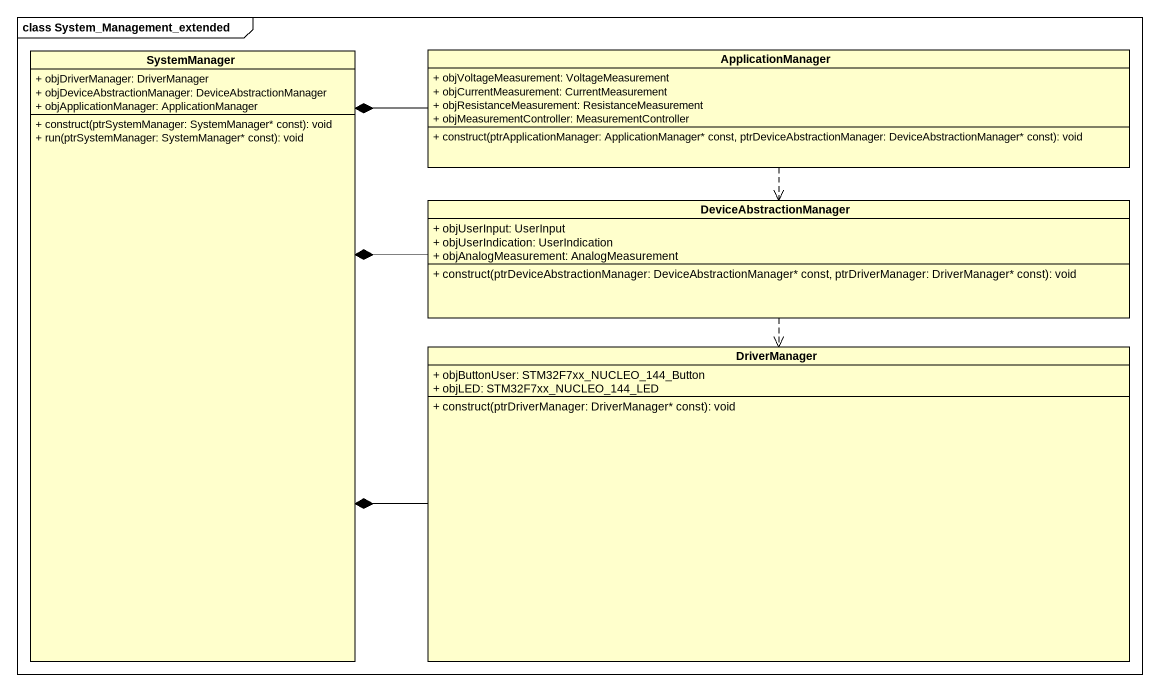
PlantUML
@startuml
mainframe class System_Management_extended
hide circle
hide empty members
skinparam classAttributeIconSize 0
class SystemManager {
  + objDriverManager: DriverManager
  + objDeviceAbstractionManager: DeviceAbstractionManager
  + objApplicationManager: ApplicationManager
  + construct(ptrSystemManager: SystemManager* const): void
  + run(ptrSystemManager: SystemManager* const): void
}
class ApplicationManager {
  + objVoltageMeasurement: VoltageMeasurement
  + objCurrentMeasurement: CurrentMeasurement
  + objResistanceMeasurement: ResistanceMeasurement
  + objMeasurementController: MeasurementController
  + construct(ptrApplicationManager: ApplicationManager* const, ptrDeviceAbstractionManager: DeviceAbstractionManager* const): void
}
class DeviceAbstractionManager {
  + objUserInput: UserInput
  + objUserIndication: UserIndication
  + objAnalogMeasurement: AnalogMeasurement
  + construct(ptrDeviceAbstractionManager: DeviceAbstractionManager* const, ptrDriverManager: DriverManager* const): void
}
class DriverManager {
  + objButtonUser: STM32F7xx_NUCLEO_144_Button
  + objLED: STM32F7xx_NUCLEO_144_LED
  + construct(ptrDriverManager: DriverManager* const): void
}
ApplicationManager -left-* SystemManager
ApplicationManager ..> DeviceAbstractionManager
ApplicationManager ..> DeviceAbstractionManager
DeviceAbstractionManager -left-* SystemManager
DeviceAbstractionManager ..> DriverManager
DriverManager -left-* SystemManager
@enduml
